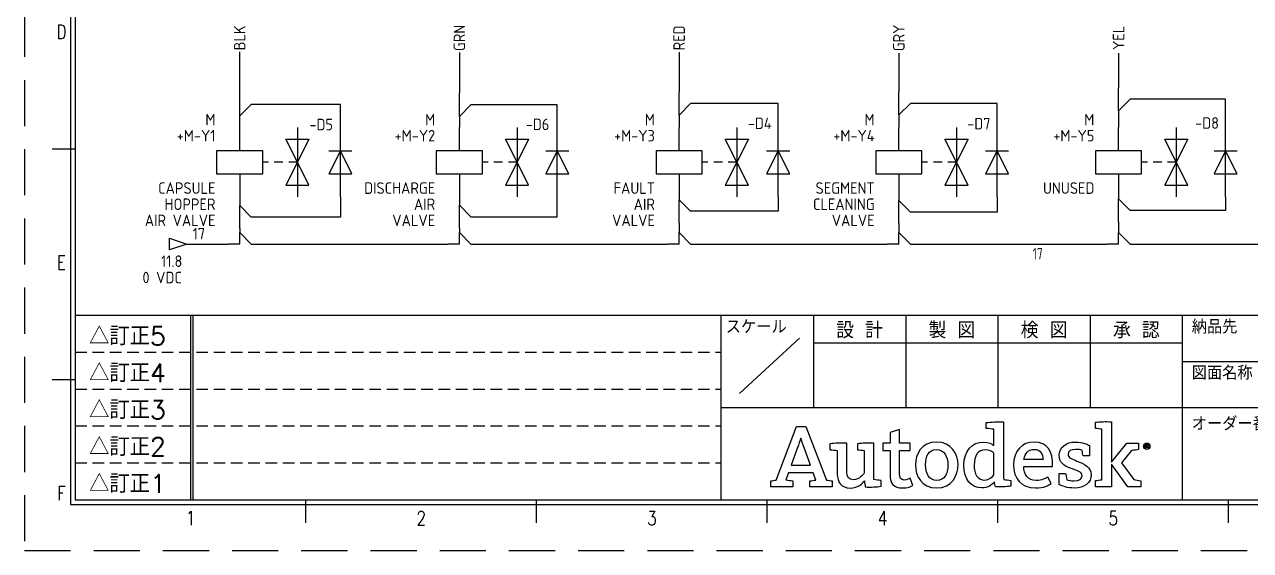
# Model space of a CAD drawing. Header units: millimetres. Extents: x 0 to 420, y 0 to 297.
# Drawn here: x 0 to 265.7, y 0 to 114 of the extents above; entities that cross this region are included whole.
import ezdxf
from ezdxf.enums import TextEntityAlignment as Align

# ---------------------------------------------------------------- set-up
doc = ezdxf.new("R2010")
doc.units = ezdxf.units.MM
doc.header["$LTSCALE"] = 10
doc.linetypes.add('DASHEDX2', pattern=[1.5, 1, -0.5])
doc.linetypes.add('HIDDEN', pattern=[0.375, 0.25, -0.125])
doc.layers.get('0').update_dxf_attribs({"linetype": 'CONTINUOUS'})
for name, color, linetype in [('BLK_0.5mm^2', 7, 'CONTINUOUS'), ('BLK_0.75mm^2', 7, 'CONTINUOUS'), ('COMMENT', 4, 'CONTINUOUS'), ('DESC', 150, 'CONTINUOUS'), ('GRN_2.5mm^2', 3, 'CONTINUOUS'), ('HIDDEN', 7, 'HIDDEN'), ('LAYER_1', 160, 'CONTINUOUS'), ('LOC', 8, 'CONTINUOUS'), ('MISC', 7, 'CONTINUOUS'), ('SYMS', 7, 'CONTINUOUS'), ('TAGS', 150, 'CONTINUOUS'), ('TITLE', 4, 'CONTINUOUS'), ('WIRENO', 72, 'CONTINUOUS'), ('WIREREF_DEST', 52, 'CONTINUOUS'), ('XREF', 7, 'CONTINUOUS'), ('ZUWAKU', 7, 'CONTINUOUS')]:
    doc.layers.add(name, color=color, linetype=linetype)
doc.styles.get("Standard").update_dxf_attribs({"font": 'romans', "width": 0.8, "bigfont": 'extfont'})
doc.styles.add('WD_IEC', font='isocp2.shx', dxfattribs={"width": 0.9, "height": 4, "bigfont": 'extfont2.shx'})

# ---------------------------------------------------------------- blocks, each defined once
blk = doc.blocks.new('JIS_tblock_a3(L)')
at = {"layer": 'HIDDEN'}
for p, q in [((-398, 32), (-258, 32)), ((-398, 24), (-258, 24)), ((-398, 16), (-258, 16)), ((-398, 8), (-258, 8))]:
    blk.add_line(p, q, dxfattribs=at)
at = {"layer": 'ZUWAKU'}
for p, q in [((-398, 40), (0, 40)), ((-398, 40), (-398, 0)), ((-373, 40), (-373, 0)), ((-372.5, 40), (-372.5, 0)), ((-258, 0), (-258, 40)), ((-238, 40), (-238, 20)), ((-218, 40), (-218, 20)), ((-198, 40), (-198, 20)), ((-178, 40), (-178, 20)), ((-158, 0), (-158, 40)), ((-241, 35), (-254, 23)), ((-238, 34), (-158, 34)), ((-158, 30), (0, 30)), ((-258, 20), (-158, 20)), ((-158, 20), (0, 20)), ((-398, 0), (0, 0))]:
    blk.add_line(p, q, dxfattribs=at)
at = {"layer": 'TITLE'}
for tag, p, height in [('ORDER2', (-139, 32.5), 5), ('REVINFO51', (-370, 34), 3), ('REVINFO41', (-370, 26), 3), ('INFO1', (-139, 22.5), 5), ('SCALE0', (-247.5, 23), 3), ('REVINFO31', (-370, 18), 3), ('REVINFO21', (-370, 10), 3), ('ORDER1', (-136, 6), 5), ('REVINFO11', (-370, 2), 3)]:
    blk.add_attdef(tag, p, '', height=height, dxfattribs=at)
for tag, p in [('REVDATEY5', (-306, 34)), ('REVDATEM5', (-298, 34)), ('REVDATED5', (-290, 34)), ('REVDESIGN5', (-260, 34)), ('SCALE1', (-251, 29)), ('REVDATEY4', (-306, 26)), ('REVDATEM4', (-298, 26)), ('REVDATED4', (-290, 26)), ('REVDESIGN4', (-260, 26)), ('REVDATEY3', (-306, 18)), ('REVDATEM3', (-298, 18)), ('REVDATED3', (-290, 18)), ('REVDESIGN3', (-260, 18)), ('REVDATEY2', (-306, 10)), ('REVDATEM2', (-298, 10)), ('REVDATED2', (-290, 10)), ('REVDESIGN2', (-260, 10)), ('REVDATEY1', (-306, 2)), ('REVDATEM1', (-298, 2)), ('REVDATED1', (-290, 2)), ('REVDESIGN1', (-260, 2))]:
    blk.add_attdef(tag, text='', height=3, dxfattribs=at).set_placement(p, align=Align.RIGHT)
for tag, height, p in [('DESIGN1', 3, (-228, 27)), ('DESIGN2', 3, (-208, 27)), ('DESIGN3', 3, (-188, 27)), ('DESIGN4', 3, (-168, 27)), ('FILENAME0', 5, (-47.8, 25)), ('PAGE0', 3, (-10.3, 8.6))]:
    blk.add_attdef(tag, text='', height=height, dxfattribs=at).set_placement(p, align=Align.MIDDLE)
at = {"layer": 'TITLE', "flags": 1}
blk.add_attdef('LPAGE0', text='', height=3, dxfattribs=at).set_placement((-11, 3), align=Align.CENTER)
for tag, p in [('TYPE0', (-398, 0)), ('ORDER3', (-398, 0)), ('ORDER4', (-398, 0)), ('ORDER5', (-398, 0)), ('ORDER6', (-398, 0)), ('ORDER7', (-398, 0)), ('ORDER8', (-398, 0)), ('ORDER9', (-398, 0)), ('ORDER10', (-398, 0)), ('ORDER11', (-398, 0)), ('ORDER12', (-398, 0)), ('ORDER13', (-398, 0)), ('ORDER14', (-398, 0)), ('ORDER15', (-398, 0)), ('ORDER16', (-398, 0)), ('ORDER17', (-398, 0)), ('ORDER18', (-398, 0)), ('ORDER19', (-398, 0)), ('ORDER20', (-398, 0)), ('ORDER21', (-398, 0)), ('ORDER22', (-398, 0)), ('ORDER23', (-398, 0)), ('SCALETYPE0', (-398, 0)), ('DATEY1', (-398, 0)), ('DATEM1', (-398, 0)), ('DATED1', (-398, 0)), ('DATEY2', (-398, 0)), ('DATEM2', (-398, 0)), ('DATED2', (-398, 0)), ('BANNAME0', (-398, 0)), ('INFO3', (-398, 0)), ('INFO4', (-398, 0)), ('INFO5', (-398, 0)), ('INFO6', (-398, 0)), ('INFO7', (-398, 0)), ('INFO8', (-398, 0)), ('INFO9', (-398, 0)), ('INFO10', (-398, 0)), ('INFO11', (-398, 0)), ('INFO12', (-398, 0)), ('INFO13', (-398, 0)), ('INFO14', (-398, 0)), ('INFO15', (-398, 0)), ('INFO16', (-398, 0)), ('INFO17', (-398, 0)), ('INFO18', (-398, 0)), ('INFO19', (-398, 0)), ('INFO20', (-398, 0)), ('INFO21', (-398, 0)), ('INFO22', (-398, 0)), ('INFO23', (-398, 0)), ('INFO24', (-398, 0)), ('DATEY3', (-398, 0)), ('DATEM3', (-398, 0)), ('DATED3', (-398, 0)), ('DATEY4', (-398, 0)), ('DATEM4', (-398, 0)), ('DATED4', (-398, 0)), ('DATEY5', (-398, 0)), ('DATEM5', (-398, 0)), ('DATED5', (-398, 0)), ('DATEY6', (-398, 0)), ('DATEM6', (-398, 0)), ('DATED6', (-398, 0)), ('REFERENCETYPE0', (-398, 0)), ('INFO2', (-397.7, 0))]:
    blk.add_attdef(tag, p, '', height=3, dxfattribs=at)
at = {"layer": 'TITLE', "width": 0.8, "flags": 1}
for tag in ['REVINFO12', 'REVINFO13', 'REVINFO22', 'REVINFO23', 'REVINFO32', 'REVINFO33', 'REVINFO42', 'REVINFO43', 'REVINFO52', 'REVINFO53', 'REVINFO61', 'REVINFO62', 'REVINFO63', 'REVINFO71', 'REVINFO72', 'REVINFO73', 'REVINFO81', 'REVINFO82', 'REVINFO83', 'REVDESIGN6', 'REVDESIGN7', 'REVDESIGN8', 'REVDATEY6', 'REVDATEM6', 'REVDATED6', 'REVDATEY7', 'REVDATEM7', 'REVDATED7', 'REVDATEY8', 'REVDATEM8', 'REVDATED8']:
    blk.add_attdef(tag, (-398, 0), '', height=3, dxfattribs=at)
at = {"layer": 'TITLE', "flags": 1}
blk.add_attdef('PAPER0', text='', height=1, dxfattribs=at).set_placement((-3, -1), align=Align.TOP_RIGHT)
at = {"layer": 'ZUWAKU'}
for s, height, p in [('△訂正5', 4, (-395, 33.5)), ('スケール', 3, (-257, 36)), ('納品先', 3, (-156, 36)), ('△訂正4', 4, (-395, 25.5)), ('図面名称', 3, (-156, 26)), ('△訂正3', 4, (-395, 17.5)), ('オーダー番号', 3, (-156, 15)), ('△訂正2', 4, (-395, 9.5)), ('△訂正1', 4, (-395, 1.5))]:
    blk.add_text(s, height=height, dxfattribs=at).set_placement(p)
for s, p in [('設 計', (-228, 35)), ('製 図', (-208, 35)), ('検 図', (-188, 35)), ('承 認', (-168, 35))]:
    blk.add_text(s, height=3.5, dxfattribs=at).set_placement(p, align=Align.CENTER)
blk = doc.blocks.new('AI9-BLK2')
at = {"layer": 'LAYER_1', "color": 7}
blk.add_circle((0, 0), 2.03, dxfattribs=at)
blk.add_open_spline([(1.73, 0), (1.73, -1.02), (0.99, -1.75), (-0.01, -1.75), (-0.99, -1.75), (-1.73, -1.02), (-1.73, 0), (-1.73, 1.01), (-0.99, 1.75), (-0.01, 1.75), (0.99, 1.75), (1.73, 1.01), (1.73, 0)], degree=3, knots=[0, 0, 0, 0, 1, 1, 1, 2, 2, 2, 3, 3, 3, 4, 4, 4, 4], dxfattribs=at)
blk = doc.blocks.new('AI9-BLK1')
at = {"layer": 'LAYER_1', "color": 7}
for points, knots in [([(0.67, -1.05), (0.67, -1.05), (0.18, -0.36), (0.18, -0.36), (0.09, -0.24), (0.03, -0.15), (-0.06, -0.08), (0.29, -0.04), (0.5, 0.15), (0.5, 0.46), (0.5, 0.77), (0.28, 1.05), (-0.15, 1.05), (-0.15, 1.05), (-0.84, 1.05), (-0.84, 1.05), (-0.84, 1.05), (-0.84, -1.05), (-0.84, -1.05), (-0.84, -1.05), (-0.54, -1.05), (-0.54, -1.05), (-0.54, -1.05), (-0.54, -0.11), (-0.54, -0.11), (-0.37, -0.11), (-0.31, -0.16), (-0.2, -0.31), (-0.2, -0.31), (0.3, -1.05), (0.3, -1.05), (0.3, -1.05), (0.67, -1.05), (0.67, -1.05)], [0, 0, 0, 0, 1, 1, 1, 2, 2, 2, 3, 3, 3, 4, 4, 4, 5, 5, 5, 6, 6, 6, 7, 7, 7, 8, 8, 8, 9, 9, 9, 10, 10, 10, 11, 11, 11, 11]), ([(0.17, 0.46), (0.17, 0.16), (-0.08, 0.13), (-0.32, 0.13), (-0.32, 0.13), (-0.54, 0.13), (-0.54, 0.13), (-0.54, 0.13), (-0.54, 0.79), (-0.54, 0.79), (-0.54, 0.79), (-0.22, 0.79), (-0.22, 0.79), (0.06, 0.79), (0.17, 0.66), (0.17, 0.46)], [0, 0, 0, 0, 1, 1, 1, 2, 2, 2, 3, 3, 3, 4, 4, 4, 5, 5, 5, 5])]:
    blk.add_open_spline(points, degree=3, knots=knots, dxfattribs=at)
blk = doc.blocks.new('JIS_LOGO_BLOCK')
for points, knots in [([(50.45, 1.6), (50.43, 1.84), (50.42, 2.1), (50.42, 2.37), (50.42, 2.37), (50.42, 14.08), (50.42, 14.08), (49.17, 14.14), (47.76, 14.07), (46.66, 13.95), (46.66, 13.95), (46.66, 12.67), (46.66, 12.67), (47.23, 12.63), (47.87, 12.55), (48.34, 12.48), (48.34, 12.48), (48.34, 12.48), (48.34, 12.48), (48.34, 12.48), (48.34, 8.98), (48.34, 8.98), (47.99, 9.28), (47.3, 9.73), (46.05, 9.73), (43.64, 9.73), (41.83, 7.75), (41.83, 4.73), (41.83, 1.55), (43.4, -0.24), (45.73, -0.24), (47.01, -0.24), (47.87, 0.37), (48.44, 1.06), (48.46, 0.73), (48.56, 0.22), (48.64, 0), (49.8, -0.06), (50.99, 0.02), (52.01, 0.14), (52.01, 0.14), (52.01, 1.41), (52.01, 1.41), (51.51, 1.45), (50.9, 1.53), (50.45, 1.6)], [0, 0, 0, 0, 1, 1, 1, 2, 2, 2, 3, 3, 3, 4, 4, 4, 5, 5, 5, 6, 6, 6, 7, 7, 7, 8, 8, 8, 9, 9, 9, 10, 10, 10, 11, 11, 11, 12, 12, 12, 13, 13, 13, 14, 14, 14, 15, 15, 15, 15]), ([(78.65, 1.57), (78.65, 1.57), (75.95, 5.22), (75.95, 5.22), (75.95, 5.22), (78.18, 7.89), (78.18, 7.89), (78.64, 7.93), (79.3, 8), (79.69, 8.1), (79.69, 8.1), (79.69, 9.49), (79.69, 9.49), (79.69, 9.49), (77.16, 9.49), (77.16, 9.49), (77.16, 9.49), (73.79, 5.35), (73.79, 5.35), (73.79, 5.35), (73.79, 14.12), (73.79, 14.12), (72.64, 14.18), (71.38, 14.12), (70.34, 14.02), (70.34, 14.02), (70.34, 12.67), (70.34, 12.67), (70.82, 12.63), (71.33, 12.56), (71.71, 12.5), (71.71, 12.5), (71.71, 1.55), (71.71, 1.55), (71.24, 1.51), (70.76, 1.44), (70.32, 1.36), (70.32, 1.36), (70.32, 0), (70.32, 0), (70.32, 0), (73.79, 0), (73.79, 0), (73.79, 0), (73.79, 4.96), (73.79, 4.96), (73.79, 4.96), (77.34, 0), (77.34, 0), (77.34, 0), (80.14, 0), (80.14, 0), (80.14, 0), (80.14, 1.31), (80.14, 1.31), (79.61, 1.43), (79.08, 1.51), (78.65, 1.57)], [0, 0, 0, 0, 1, 1, 1, 2, 2, 2, 3, 3, 3, 4, 4, 4, 5, 5, 5, 6, 6, 6, 7, 7, 7, 8, 8, 8, 9, 9, 9, 10, 10, 10, 11, 11, 11, 12, 12, 12, 13, 13, 13, 14, 14, 14, 15, 15, 15, 16, 16, 16, 17, 17, 17, 18, 18, 18, 19, 19, 19, 19]), ([(12.07, 1.49), (12.07, 1.49), (7.57, 13.06), (7.57, 13.06), (7.57, 13.06), (5.51, 13.06), (5.51, 13.06), (5.51, 13.06), (1.1, 1.49), (1.1, 1.49), (0.75, 1.45), (0.31, 1.37), (0, 1.28), (0, 1.28), (0, 0), (0, 0), (0, 0), (4.71, 0), (4.71, 0), (4.71, 0), (4.71, 1.28), (4.71, 1.28), (4.26, 1.37), (3.73, 1.47), (3.25, 1.51), (3.25, 1.51), (3.8, 3.02), (3.8, 3.02), (3.8, 3.02), (9.18, 3.02), (9.18, 3.02), (9.18, 3.02), (9.74, 1.49), (9.74, 1.49), (9.26, 1.45), (8.84, 1.37), (8.4, 1.28), (8.4, 1.28), (8.4, 0), (8.4, 0), (8.4, 0), (13.27, 0), (13.27, 0), (13.27, 0), (13.27, 1.28), (13.27, 1.28), (12.99, 1.35), (12.34, 1.49), (12.07, 1.49)], [0, 0, 0, 0, 1, 1, 1, 2, 2, 2, 3, 3, 3, 4, 4, 4, 5, 5, 5, 6, 6, 6, 7, 7, 7, 8, 8, 8, 9, 9, 9, 10, 10, 10, 11, 11, 11, 12, 12, 12, 13, 13, 13, 14, 14, 14, 15, 15, 15, 16, 16, 16, 16]), ([(24.28, 7.91), (24.28, 7.91), (24.28, 9.49), (24.28, 9.49), (24.28, 9.49), (25.81, 9.49), (25.81, 9.49), (25.81, 9.49), (25.81, 11.77), (25.81, 11.77), (25.81, 11.77), (27.89, 12.43), (27.89, 12.43), (27.89, 12.43), (27.89, 9.49), (27.89, 9.49), (27.89, 9.49), (30.19, 9.49), (30.19, 9.49), (30.19, 9.49), (30.19, 7.91), (30.19, 7.91), (30.19, 7.91), (27.89, 7.91), (27.89, 7.91), (27.89, 7.91), (27.89, 2.86), (27.89, 2.86), (27.89, 1.92), (28.15, 1.49), (28.91, 1.49), (29.48, 1.49), (29.99, 1.77), (30.17, 1.88), (30.17, 1.88), (30.76, 0.31), (30.76, 0.31), (30.41, 0.12), (29.66, -0.24), (28.54, -0.24), (26.6, -0.24), (25.81, 0.82), (25.81, 2.53), (25.81, 2.53), (25.81, 7.91), (25.81, 7.91), (25.81, 7.91), (24.28, 7.91), (24.28, 7.91)], [0, 0, 0, 0, 1, 1, 1, 2, 2, 2, 3, 3, 3, 4, 4, 4, 5, 5, 5, 6, 6, 6, 7, 7, 7, 8, 8, 8, 9, 9, 9, 10, 10, 10, 11, 11, 11, 12, 12, 12, 13, 13, 13, 14, 14, 14, 15, 15, 15, 16, 16, 16, 16]), ([(4.4, 4.74), (4.4, 4.74), (5.71, 8.34), (5.71, 8.34), (6.1, 9.42), (6.24, 9.89), (6.45, 10.59), (6.45, 10.59), (6.49, 10.59), (6.49, 10.59), (6.71, 9.91), (6.84, 9.44), (7.24, 8.34), (7.24, 8.34), (8.54, 4.74), (8.54, 4.74), (8.54, 4.74), (4.4, 4.74), (4.4, 4.74)], [0, 0, 0, 0, 1, 1, 1, 2, 2, 2, 3, 3, 3, 4, 4, 4, 5, 5, 5, 6, 6, 6, 6]), ([(20.45, -0.02), (20.4, 0.22), (20.3, 0.88), (20.28, 1.31), (19.81, 0.69), (18.83, -0.25), (17.22, -0.25), (15.16, -0.25), (14.39, 1.08), (14.39, 2.77), (14.39, 2.77), (14.39, 7.87), (14.39, 7.87), (13.92, 7.94), (13.29, 8.02), (12.8, 8.06), (12.8, 8.06), (12.8, 9.36), (12.8, 9.36), (13.82, 9.46), (15.22, 9.53), (16.47, 9.47), (16.47, 9.47), (16.47, 3.2), (16.47, 3.2), (16.47, 2.14), (16.85, 1.53), (17.92, 1.53), (19.12, 1.53), (20.02, 2.71), (20.22, 2.96), (20.22, 2.96), (20.22, 7.89), (20.22, 7.89), (19.81, 7.94), (19.22, 8.02), (18.73, 8.06), (18.73, 8.06), (18.73, 9.36), (18.73, 9.36), (19.75, 9.49), (21.1, 9.53), (22.3, 9.49), (22.3, 9.49), (22.3, 1.59), (22.3, 1.59), (22.75, 1.51), (23.36, 1.43), (23.87, 1.39), (23.87, 1.39), (23.87, 0.12), (23.87, 0.12), (22.87, 0), (21.59, -0.08), (20.45, -0.02)], [0, 0, 0, 0, 1, 1, 1, 2, 2, 2, 3, 3, 3, 4, 4, 4, 5, 5, 5, 6, 6, 6, 7, 7, 7, 8, 8, 8, 9, 9, 9, 10, 10, 10, 11, 11, 11, 12, 12, 12, 13, 13, 13, 14, 14, 14, 15, 15, 15, 16, 16, 16, 17, 17, 17, 18, 18, 18, 18]), ([(35.92, -0.24), (32.64, -0.24), (31.33, 2.39), (31.33, 4.73), (31.33, 7.06), (32.6, 9.73), (35.88, 9.73), (39.14, 9.73), (40.57, 7.12), (40.57, 4.79), (40.57, 2.47), (39.18, -0.24), (35.92, -0.24)], [0, 0, 0, 0, 1, 1, 1, 2, 2, 2, 3, 3, 3, 4, 4, 4, 4]), ([(35.84, 8.1), (34.15, 8.1), (33.53, 6.67), (33.53, 4.79), (33.53, 2.9), (34.25, 1.41), (35.94, 1.41), (37.65, 1.41), (38.35, 2.82), (38.35, 4.73), (38.35, 6.61), (37.55, 8.1), (35.84, 8.1)], [0, 0, 0, 0, 1, 1, 1, 2, 2, 2, 3, 3, 3, 4, 4, 4, 4]), ([(48.34, 2.61), (48.11, 2.3), (47.38, 1.49), (46.3, 1.49), (44.73, 1.49), (44.05, 2.79), (44.05, 4.75), (44.05, 6.73), (44.89, 8.04), (46.42, 8.04), (47.42, 8.04), (47.97, 7.65), (48.34, 7.32), (48.34, 7.32), (48.34, 2.61), (48.34, 2.61)], [0, 0, 0, 0, 1, 1, 1, 2, 2, 2, 3, 3, 3, 4, 4, 4, 5, 5, 5, 5]), ([(57.47, 1.39), (58.78, 1.39), (59.59, 1.88), (60.02, 2.14), (60.02, 2.14), (60.74, 0.71), (60.74, 0.71), (60.19, 0.37), (59.17, -0.24), (57.33, -0.24), (54.23, -0.24), (52.58, 1.88), (52.58, 4.81), (52.58, 7.71), (54.49, 9.73), (57.07, 9.73), (59.86, 9.73), (61.29, 7.71), (61, 4.43), (61, 4.43), (54.78, 4.43), (54.78, 4.43), (54.88, 2.71), (55.66, 1.39), (57.47, 1.39)], [0, 0, 0, 0, 1, 1, 1, 2, 2, 2, 3, 3, 3, 4, 4, 4, 5, 5, 5, 6, 6, 6, 7, 7, 7, 8, 8, 8, 8]), ([(58.98, 5.92), (58.94, 7.12), (58.43, 8.14), (57.04, 8.14), (55.76, 8.14), (55.05, 7.28), (54.84, 5.92), (54.84, 5.92), (58.98, 5.92), (58.98, 5.92)], [0, 0, 0, 0, 1, 1, 1, 2, 2, 2, 3, 3, 3, 3]), ([(66.3, 5.61), (65.23, 6.03), (64.39, 6.28), (64.39, 7.03), (64.39, 7.74), (65.1, 8.14), (66.04, 8.14), (66.57, 8.14), (67.08, 8.04), (67.47, 7.9), (67.52, 7.5), (67.57, 6.89), (67.66, 6.72), (67.66, 6.72), (69.04, 6.72), (69.04, 6.72), (69.04, 6.72), (69.04, 8.96), (69.04, 8.96), (68.66, 9.19), (67.59, 9.73), (65.96, 9.73), (63.94, 9.73), (62.47, 8.56), (62.47, 6.88), (62.47, 5.37), (63.41, 4.59), (64.85, 4.08), (66.31, 3.56), (67.46, 3.2), (67.46, 2.46), (67.46, 1.74), (66.85, 1.32), (65.63, 1.32), (65.13, 1.32), (64.51, 1.42), (64.13, 1.56), (64.07, 2.01), (63.98, 2.69), (63.88, 2.87), (63.88, 2.87), (62.51, 2.87), (62.51, 2.87), (62.51, 2.87), (62.51, 0.55), (62.51, 0.55), (62.51, 0.55), (62.51, 0.55), (62.51, 0.55), (63.11, 0.16), (64.28, -0.26), (65.76, -0.26), (68, -0.26), (69.42, 0.88), (69.42, 2.68), (69.42, 4.29), (67.84, 5.01), (66.3, 5.61)], [0, 0, 0, 0, 1, 1, 1, 2, 2, 2, 3, 3, 3, 4, 4, 4, 5, 5, 5, 6, 6, 6, 7, 7, 7, 8, 8, 8, 9, 9, 9, 10, 10, 10, 11, 11, 11, 12, 12, 12, 13, 13, 13, 14, 14, 14, 15, 15, 15, 16, 16, 16, 17, 17, 17, 18, 18, 18, 19, 19, 19, 19])]:
    blk.add_open_spline(points, degree=3, knots=knots)
at = {"xscale": 0.342899999999986, "yscale": 0.342899999999986, "zscale": 0.342899999999986}
for name, p in [('AI9-BLK2', (81.46, 8.8)), ('AI9-BLK1', (81.53, 8.8))]:
    blk.add_blockref(name, p, dxfattribs=at)
blk = doc.blocks.new('VSV1')
for p, q in [((0, 2.5), (0, 7.5)), ((12.5, 7.5), (12.5, -7.5)), ((12.5, 0), (10, 5)), ((10, 5), (15, 5)), ((15, 5), (12.5, 0)), ((6.25, 0), (5, 0)), ((9.38, 0), (7.5, 0)), ((12.5, 0), (10, -5)), ((12.5, 0), (10.62, 0)), ((15, -5), (12.5, 0)), ((0, -2.5), (0, -7.5)), ((10, -5), (15, -5))]:
    blk.add_line(p, q)
blk.add_lwpolyline([(-5, 2.5), (-5, -2.5), (5, -2.5), (5, 2.5)], close=True)
at = {"style": 'WD_IEC'}
for tag, p in [('INST', (-5.25, 11.5)), ('LOC', (-5.25, 8)), ('TAG1', (-5.25, 4.5)), ('DESC1', (-5.25, -6.85)), ('DESC2', (-5.25, -10.35)), ('DESC3', (-5.25, -13.85))]:
    blk.add_attdef(tag, text='', height=2.5, dxfattribs=at).set_placement(p, align=Align.RIGHT)
blk.add_attdef('TERM01', text='', height=2, rotation=90, dxfattribs=at).set_placement((-1, 7.5), align=Align.RIGHT)
at = {"style": 'WD_IEC', "flags": 1}
for tag, p, height in [('X2TERM01', (0, 7.5), 0.32), ('X4LINK', (-5, 0), 0.32), ('X1LINK', (12.5, 0), 0.32), ('ASSYCODE', (1, -4), 1), ('FAMILY', (1, -5.5), 1), ('X8TERM02', (0, -7.5), 0.32), ('CATDESC', (1, -7), 1)]:
    blk.add_attdef(tag, p, '', height=height, dxfattribs=at)
at = {"style": 'WD_IEC', "flags": 9}
for tag, p in [('MFG', (-6, 1)), ('CAT', (-6, -1.5))]:
    blk.add_attdef(tag, text='', height=1.5, dxfattribs=at).set_placement(p, align=Align.RIGHT)
at = {"style": 'WD_IEC'}
blk.add_attdef('TERM02', (-1, -7.5), '', height=2, rotation=90, dxfattribs=at)
at = {"lineweight": 9, "style": 'WD_IEC'}
for tag, p in [('NO', (-5.5, -16.5)), ('NC', (-5.5, -20))]:
    blk.add_attdef(tag, text='', height=2.5, dxfattribs=at).set_placement(p, align=Align.TOP_RIGHT)
for tag, p in [('XREFNO', (-4, -16.5)), ('XREFNC', (-4, -20))]:
    blk.add_attdef(tag, text='', height=2.5, dxfattribs=at).set_placement(p, align=Align.TOP_LEFT)
blk = doc.blocks.new('VDI1')
for p, q in [((0, 7.5), (0, -7.5)), ((0, -2.5), (-2.5, 2.5)), ((-2.5, 2.5), (2.5, 2.5)), ((2.5, 2.5), (0, -2.5)), ((-2.5, -2.5), (2.5, -2.5))]:
    blk.add_line(p, q)
at = {"style": 'WD_IEC'}
for tag, p in [('INST', (-5.5, 10.25)), ('LOC', (-5.5, 6.75)), ('TAG1', (-5.5, 3.25)), ('DESC1', (-5.5, -6.35)), ('DESC2', (-5.5, -9.85)), ('DESC3', (-5.5, -13.35))]:
    blk.add_attdef(tag, text='', height=2.5, dxfattribs=at).set_placement(p, align=Align.RIGHT)
blk.add_attdef('TERM01', text='', height=2, rotation=90, dxfattribs=at).set_placement((-1, 7.5), align=Align.RIGHT)
at = {"style": 'WD_IEC', "flags": 1}
for tag, p, height in [('X2TERM01', (0, 7.5), 0.32), ('ASSYCODE', (1, -4), 1), ('FAMILY', (1, -5.5), 1), ('X8TERM02', (0, -7.5), 0.32), ('CATDESC', (1, -7), 1)]:
    blk.add_attdef(tag, p, '', height=height, dxfattribs=at)
at = {"style": 'WD_IEC', "flags": 9}
for tag, p in [('MFG', (-5.5, -0.25)), ('CAT', (-5.5, -2.75))]:
    blk.add_attdef(tag, text='', height=1.5, dxfattribs=at).set_placement(p, align=Align.RIGHT)
at = {"style": 'WD_IEC'}
blk.add_attdef('TERM02', (-1, -7.5), '', height=2, rotation=90, dxfattribs=at)
blk = doc.blocks.new('VT0_LGENERIC')
at = {"style": 'WD_IEC'}
blk.add_attdef('COLOR', text='', height=2.5, rotation=90, dxfattribs=at).set_placement((0, 0), align=Align.MIDDLE_CENTER)
at = {"style": 'WD_IEC', "flags": 1}
for tag, p, height in [('X2TERM01', (0, 4), 0.16), ('X2_TINY_DOT_DONT_REMOVE', (0, 4), 0.0001), ('X8TERM01', (0, -4), 0.16), ('X8_TINY_DOT_DONT_REMOVE', (0, -4), 0.0001)]:
    blk.add_attdef(tag, p, '', height=height, rotation=90, dxfattribs=at)
blk = doc.blocks.new('HA1D3')
blk.add_lwpolyline([(0, 0), (-3.75, -1.25), (-3.75, 1.25)], close=True)
at = {"style": 'WD_IEC', "flags": 1}
blk.add_attdef('SIGCODE', text='', height=1, dxfattribs=at).set_placement((-2.5, 1.8), align=Align.RIGHT)
at = {"style": 'WD_IEC'}
for tag, p, height, flags in [('WIRENO', (1.25, 1), 2.5, 8), ('X1TERM01', (0, 0), 0.32, 1)]:
    blk.add_attdef(tag, p, '', height=height, dxfattribs=dict(at, flags=flags))
blk.add_attdef('XREF', text='', height=2.5, dxfattribs=at).set_placement((-5, 0), align=Align.MIDDLE_RIGHT)
blk.add_attdef('DESC1', text='', height=2.5, dxfattribs=at).set_placement((1.25, -1), align=Align.TOP_LEFT)
blk = doc.blocks.new('WD_WNH')
at = {"linetype": 'Continuous', "style": 'WD_IEC', "width": 0.8}
blk.add_attdef('WIRENO', text='', height=2.5, dxfattribs=at).set_placement((0, 0.75), align=Align.CENTER)
at = {"style": 'WD_IEC', "flags": 1}
for tag, p in [('W08USER', (0, 0.375)), ('W04USER', (0, 0.875)), ('W05USER', (0, 0.75)), ('W09USER', (0, 0.25)), ('W03USER', (0, 1)), ('W06USER', (0, 0.625)), ('W07USER', (0, 0.5)), ('W02USER', (0, 1.125)), ('W01USER', (0, 1.25)), ('W10USER', (0, 0.125))]:
    blk.add_attdef(tag, text='', height=0.08, dxfattribs=at).set_placement(p, align=Align.CENTER)
blk = doc.blocks.new('JIS_border_a3(L)')
at = {"layer": 'ZUWAKU', "color": 5, "linetype": 'DASHEDX2'}
for p, q in [((0, 297), (0, 0)), ((0, 0), (420, 0))]:
    blk.add_line(p, q, dxfattribs=at)
at = {"layer": 'ZUWAKU', "color": 5}
for p, q in [((10, 287), (10, 10)), ((11, 286), (11, 11)), ((11, 11), (409, 11)), ((10, 10), (410, 10))]:
    blk.add_line(p, q, dxfattribs=at)
at = {"layer": 'ZUWAKU'}
for p, q in [((11, 87), (6, 87)), ((11, 37), (6, 37)), ((61, 6), (61, 11)), ((111, 6), (111, 11)), ((161, 6), (161, 11)), ((211, 6), (211, 11)), ((261, 6), (261, 11))]:
    blk.add_line(p, q, dxfattribs=at)
at = {"layer": 'COMMENT', "width": 0.8}
for s, p in [('D', (8, 112.43)), ('E', (8, 62.43)), ('F', (8, 12.43)), ('1', (36, 7)), ('2', (86, 7)), ('3', (136, 7)), ('4', (186, 7)), ('5', (236, 7))]:
    blk.add_text(s, height=3, dxfattribs=at).set_placement(p, align=Align.MIDDLE)
blk = doc.blocks.new('HT0_124')
at = {"layer": 'GRN_2.5mm^2'}
for p, q in [((0, 0), (-2.5, 0)), ((0, 0), (0, 2.5)), ((0, 2.5), (2.5, 0))]:
    blk.add_line(p, q, dxfattribs=at)
at = {"layer": 'GRN_2.5mm^2', "style": 'WD_IEC', "flags": 1}
for tag, p in [('X2TERM01', (0, 2.5)), ('X4TERM01', (-2.5, 0)), ('WDWSEQ', (1.6, 1.48)), ('X1TERM01', (2.5, 0))]:
    blk.add_attdef(tag, p, '', height=0.4, dxfattribs=at)
blk = doc.blocks.new('HT0_281')
at = {"layer": 'BLK_0.75mm^2'}
for p in [(0, -2.5), (2.5, 0)]:
    blk.add_line(p, (0, 2.5), dxfattribs=at)
at = {"layer": 'BLK_0.75mm^2', "style": 'WD_IEC', "flags": 1}
for tag, p in [('X2TERM01', (0, 2.5)), ('WDWSEQ', (1.92, 1.22)), ('X1TERM01', (2.5, 0)), ('X8TERM01', (0, -2.5))]:
    blk.add_attdef(tag, p, '', height=0.4, dxfattribs=at)
blk = doc.blocks.new('HT0_821')
at = {"layer": 'BLK_0.75mm^2'}
for p, q in [((0, -2.5), (0, 2.5)), ((2.5, 0), (0, -2.5))]:
    blk.add_line(p, q, dxfattribs=at)
at = {"layer": 'BLK_0.75mm^2', "style": 'WD_IEC', "flags": 1}
for tag, p in [('X2TERM01', (0, 2.5)), ('WDWSEQ', (1.92, 1.22)), ('X1TERM01', (2.5, 0)), ('X8TERM01', (0, -2.5))]:
    blk.add_attdef(tag, p, '', height=0.4, dxfattribs=at)

msp = doc.modelspace()

# ---------------------------------------------------------------- linework, layer by layer
at = {"layer": 'BLK_0.5mm^2'}
msp.add_line((115.48, 76.67), (115.48, 80.3), dxfattribs=at)
at = {"layer": 'BLK_0.75mm^2'}
for p, q in [((46.64, 99.22), (46.64, 108.12)), ((94.26, 107.94), (94.26, 99.12)), ((141.89, 108.06), (141.89, 99.4)), ((189.51, 107.81), (189.51, 99.43)), ((237.14, 107.81), (237.14, 100.32)), ((68.46, 96.72), (49.14, 96.72)), ((68.46, 91.67), (68.46, 96.72)), ((115.48, 96.62), (96.76, 96.62)), ((115.48, 91.67), (115.48, 96.62)), ((163.36, 96.9), (144.39, 96.9)), ((163.36, 91.67), (163.36, 96.9)), ((210.81, 96.93), (192.01, 96.93)), ((210.81, 91.67), (210.81, 96.93)), ((260.33, 97.82), (239.64, 97.82)), ((260.33, 91.67), (260.33, 97.82)), ((46.64, 91.67), (46.64, 94.22)), ((94.26, 94.12), (94.26, 91.67)), ((141.89, 94.4), (141.89, 91.67)), ((189.51, 94.43), (189.51, 91.67)), ((237.14, 95.32), (237.14, 91.67)), ((68.46, 76.67), (68.46, 72.3)), ((115.48, 72.36), (115.48, 76.67)), ((163.36, 76.67), (163.36, 73.55)), ((210.81, 76.67), (210.81, 73.36)), ((260.33, 76.67), (260.33, 73.72)), ((68.46, 72.3), (49.14, 72.3)), ((96.76, 72.36), (115.48, 72.36)), ((163.36, 73.55), (144.39, 73.55)), ((210.81, 73.36), (192.01, 73.36)), ((260.33, 73.72), (239.64, 73.72))]:
    msp.add_line(p, q, dxfattribs=at)
at = {"layer": 'GRN_2.5mm^2'}
for p, q in [((46.64, 76.67), (46.64, 74.8)), ((94.26, 76.67), (94.26, 74.86)), ((141.89, 76.67), (141.89, 76.05)), ((189.51, 76.67), (189.51, 75.86)), ((237.14, 76.67), (237.14, 76.22)), ((46.64, 69.8), (46.64, 68.94)), ((94.26, 69.86), (94.26, 68.94)), ((141.89, 71.05), (141.89, 68.94)), ((189.51, 70.86), (189.51, 68.94)), ((237.14, 71.22), (237.14, 68.94)), ((35.2, 66.44), (44.14, 66.44)), ((49.14, 66.44), (91.76, 66.44)), ((96.76, 66.44), (139.39, 66.44)), ((144.39, 66.44), (187.01, 66.44)), ((192.01, 66.44), (234.64, 66.44)), ((239.64, 66.44), (282.26, 66.44))]:
    msp.add_line(p, q, dxfattribs=at)

# ---------------------------------------------------------------- block references
for name, p in [('JIS_border_a3(L)', (0, 0)), ('JIS_tblock_a3(L)', (409, 11)), ('JIS_LOGO_BLOCK', (161.79, 13.79))]:
    msp.add_blockref(name, p)
at = {"layer": 'BLK_0.75mm^2'}
for p in [(46.64, 96.72), (94.26, 96.62), (141.89, 96.9), (189.51, 96.93), (237.14, 97.82)]:
    msp.add_blockref('HT0_821', p, dxfattribs=at)
at = {"layer": 'GRN_2.5mm^2'}
for name, p in [('HT0_281', (46.64, 72.3)), ('HT0_281', (94.26, 72.36)), ('HT0_281', (141.89, 73.55)), ('HT0_281', (189.51, 73.36)), ('HT0_281', (237.14, 73.72)), ('HT0_124', (46.64, 66.44)), ('HT0_124', (94.26, 66.44)), ('HT0_124', (141.89, 66.44)), ('HT0_124', (189.51, 66.44)), ('HT0_124', (237.14, 66.44))]:
    msp.add_blockref(name, p, dxfattribs=at)
at = {"layer": 'SYMS'}
ref = msp.add_blockref('VT0_LGENERIC', (46.64, 111.13), dxfattribs=at)
ref.add_attrib('COLOR', 'BLK', dxfattribs={"layer": 'MISC', "height": 2.5, "rotation": 90, "style": 'WD_IEC'}).set_placement((46.64, 111.13), align=Align.MIDDLE_CENTER)
ref = msp.add_blockref('VT0_LGENERIC', (94.26, 111.13), dxfattribs=at)
ref.add_attrib('COLOR', 'GRN', dxfattribs={"layer": 'MISC', "height": 2.5, "rotation": 90, "style": 'WD_IEC'}).set_placement((94.26, 111.13), align=Align.MIDDLE_CENTER)
ref = msp.add_blockref('VT0_LGENERIC', (141.89, 111.13), dxfattribs=at)
ref.add_attrib('COLOR', 'RED', dxfattribs={"layer": 'MISC', "height": 2.5, "rotation": 90, "style": 'WD_IEC'}).set_placement((141.89, 111.13), align=Align.MIDDLE_CENTER)
ref = msp.add_blockref('VT0_LGENERIC', (189.51, 111.13), dxfattribs=at)
ref.add_attrib('COLOR', 'GRY', dxfattribs={"layer": 'MISC', "height": 2.5, "rotation": 90, "style": 'WD_IEC'}).set_placement((189.51, 111.13), align=Align.MIDDLE_CENTER)
ref = msp.add_blockref('VT0_LGENERIC', (237.14, 111.13), dxfattribs=at)
ref.add_attrib('COLOR', 'YEL', dxfattribs={"layer": 'MISC', "height": 2.5, "rotation": 90, "style": 'WD_IEC'}).set_placement((237.14, 111.13), align=Align.MIDDLE_CENTER)
ref = msp.add_blockref('VSV1', (46.64, 84.17), dxfattribs=at)
ref.add_attrib('TAG1', '+M-Y1', dxfattribs={"layer": 'TAGS', "height": 2.5, "style": 'WD_IEC'}).set_placement((41.39, 88.67), align=Align.RIGHT)
ref.add_attrib('LOC', 'M', dxfattribs={"layer": 'LOC', "height": 2.5, "style": 'WD_IEC'}).set_placement((41.39, 92.17), align=Align.RIGHT)
ref.add_attrib('DESC1', 'CAPSULE', dxfattribs={"layer": 'DESC', "height": 2.5, "style": 'WD_IEC'}).set_placement((41.39, 77.32), align=Align.RIGHT)
ref.add_attrib('DESC2', 'HOPPER', dxfattribs={"layer": 'DESC', "height": 2.5, "style": 'WD_IEC'}).set_placement((41.39, 73.82), align=Align.RIGHT)
ref.add_attrib('DESC3', 'AIR VALVE', dxfattribs={"layer": 'DESC', "height": 2.5, "style": 'WD_IEC'}).set_placement((41.39, 70.32), align=Align.RIGHT)
ref = msp.add_blockref('VDI1', (68.46, 84.17), dxfattribs=dict(at, xscale=-1, rotation=180))
ref.add_attrib('TAG1', '-D5', dxfattribs={"layer": 'TAGS', "height": 2.5, "style": 'WD_IEC'}).set_placement((66.86, 91.1), align=Align.RIGHT)
ref = msp.add_blockref('VSV1', (94.26, 84.17), dxfattribs=at)
ref.add_attrib('TAG1', '+M-Y2', dxfattribs={"layer": 'TAGS', "height": 2.5, "style": 'WD_IEC'}).set_placement((89.01, 88.67), align=Align.RIGHT)
ref.add_attrib('LOC', 'M', dxfattribs={"layer": 'LOC', "height": 2.5, "style": 'WD_IEC'}).set_placement((89.01, 92.17), align=Align.RIGHT)
ref.add_attrib('DESC1', 'DISCHARGE', dxfattribs={"layer": 'DESC', "height": 2.5, "style": 'WD_IEC'}).set_placement((89.01, 77.32), align=Align.RIGHT)
ref.add_attrib('DESC2', 'AIR', dxfattribs={"layer": 'DESC', "height": 2.5, "style": 'WD_IEC'}).set_placement((89.01, 73.82), align=Align.RIGHT)
ref.add_attrib('DESC3', 'VALVE', dxfattribs={"layer": 'DESC', "height": 2.5, "style": 'WD_IEC'}).set_placement((89.01, 70.32), align=Align.RIGHT)
ref = msp.add_blockref('VDI1', (115.48, 84.17), dxfattribs=dict(at, xscale=-1, rotation=180))
ref.add_attrib('TAG1', '-D6', dxfattribs={"layer": 'TAGS', "height": 2.5, "style": 'WD_IEC'}).set_placement((113.75, 91.13), align=Align.RIGHT)
ref = msp.add_blockref('VSV1', (141.89, 84.17), dxfattribs=at)
ref.add_attrib('TAG1', '+M-Y3', dxfattribs={"layer": 'TAGS', "height": 2.5, "style": 'WD_IEC'}).set_placement((136.64, 88.67), align=Align.RIGHT)
ref.add_attrib('LOC', 'M', dxfattribs={"layer": 'LOC', "height": 2.5, "style": 'WD_IEC'}).set_placement((136.64, 92.17), align=Align.RIGHT)
ref.add_attrib('DESC1', 'FAULT', dxfattribs={"layer": 'DESC', "height": 2.5, "style": 'WD_IEC'}).set_placement((136.64, 77.32), align=Align.RIGHT)
ref.add_attrib('DESC2', 'AIR', dxfattribs={"layer": 'DESC', "height": 2.5, "style": 'WD_IEC'}).set_placement((136.64, 73.82), align=Align.RIGHT)
ref.add_attrib('DESC3', 'VALVE', dxfattribs={"layer": 'DESC', "height": 2.5, "style": 'WD_IEC'}).set_placement((136.64, 70.32), align=Align.RIGHT)
ref = msp.add_blockref('VDI1', (163.36, 84.17), dxfattribs=dict(at, xscale=-1, rotation=180))
ref.add_attrib('TAG1', '-D4', dxfattribs={"layer": 'TAGS', "height": 2.5, "style": 'WD_IEC'}).set_placement((161.95, 91.37), align=Align.RIGHT)
ref = msp.add_blockref('VSV1', (189.51, 84.17), dxfattribs=at)
ref.add_attrib('TAG1', '+M-Y4', dxfattribs={"layer": 'TAGS', "height": 2.5, "style": 'WD_IEC'}).set_placement((184.26, 88.67), align=Align.RIGHT)
ref.add_attrib('LOC', 'M', dxfattribs={"layer": 'LOC', "height": 2.5, "style": 'WD_IEC'}).set_placement((184.26, 92.17), align=Align.RIGHT)
ref.add_attrib('DESC1', 'SEGMENT', dxfattribs={"layer": 'DESC', "height": 2.5, "style": 'WD_IEC'}).set_placement((184.26, 77.32), align=Align.RIGHT)
ref.add_attrib('DESC2', 'CLEANING', dxfattribs={"layer": 'DESC', "height": 2.5, "style": 'WD_IEC'}).set_placement((184.26, 73.82), align=Align.RIGHT)
ref.add_attrib('DESC3', 'VALVE', dxfattribs={"layer": 'DESC', "height": 2.5, "style": 'WD_IEC'}).set_placement((184.26, 70.32), align=Align.RIGHT)
ref = msp.add_blockref('VDI1', (210.81, 84.17), dxfattribs=dict(at, xscale=-1, rotation=180))
ref.add_attrib('TAG1', '-D7', dxfattribs={"layer": 'TAGS', "height": 2.5, "style": 'WD_IEC'}).set_placement((209.38, 91.29), align=Align.RIGHT)
ref = msp.add_blockref('VSV1', (237.14, 84.17), dxfattribs=at)
ref.add_attrib('TAG1', '+M-Y5', dxfattribs={"layer": 'TAGS', "height": 2.5, "style": 'WD_IEC'}).set_placement((231.89, 88.67), align=Align.RIGHT)
ref.add_attrib('LOC', 'M', dxfattribs={"layer": 'LOC', "height": 2.5, "style": 'WD_IEC'}).set_placement((231.89, 92.17), align=Align.RIGHT)
ref.add_attrib('DESC1', 'UNUSED', dxfattribs={"layer": 'DESC', "height": 2.5, "style": 'WD_IEC'}).set_placement((231.89, 77.32), align=Align.RIGHT)
ref = msp.add_blockref('VDI1', (260.33, 84.17), dxfattribs=dict(at, xscale=-1, rotation=180))
ref.add_attrib('TAG1', '-D8', dxfattribs={"layer": 'TAGS', "height": 2.5, "style": 'WD_IEC'}).set_placement((258.91, 91.42), align=Align.RIGHT)
ref = msp.add_blockref('HA1D3', (35.2, 66.44), dxfattribs=at)
ref.add_attrib('WIRENO', '17', (36.45, 67.44), dxfattribs={"layer": 'WIREREF_DEST', "height": 2.5, "style": 'WD_IEC', "flags": 8})
ref.add_attrib('DESC1', '0 VDC', dxfattribs={"layer": 'DESC', "height": 2.5, "style": 'WD_IEC'}).set_placement((25.56, 60.43), align=Align.TOP_LEFT)
ref.add_attrib('XREF', '11.8', dxfattribs={"layer": 'XREF', "height": 2.5, "style": 'WD_IEC'}).set_placement((34.21, 62.72), align=Align.MIDDLE_RIGHT)
at = {"layer": 'WIRENO'}
ref = msp.add_blockref('WD_WNH', (219.67, 66.44), dxfattribs=at)
ref.add_attrib('WIRENO', '17', dxfattribs={"linetype": 'Continuous', "height": 2.5, "style": 'WD_IEC', "width": 0.8}).set_placement((219.62, 63.09), align=Align.CENTER)

doc.saveas('drawing.dxf')
